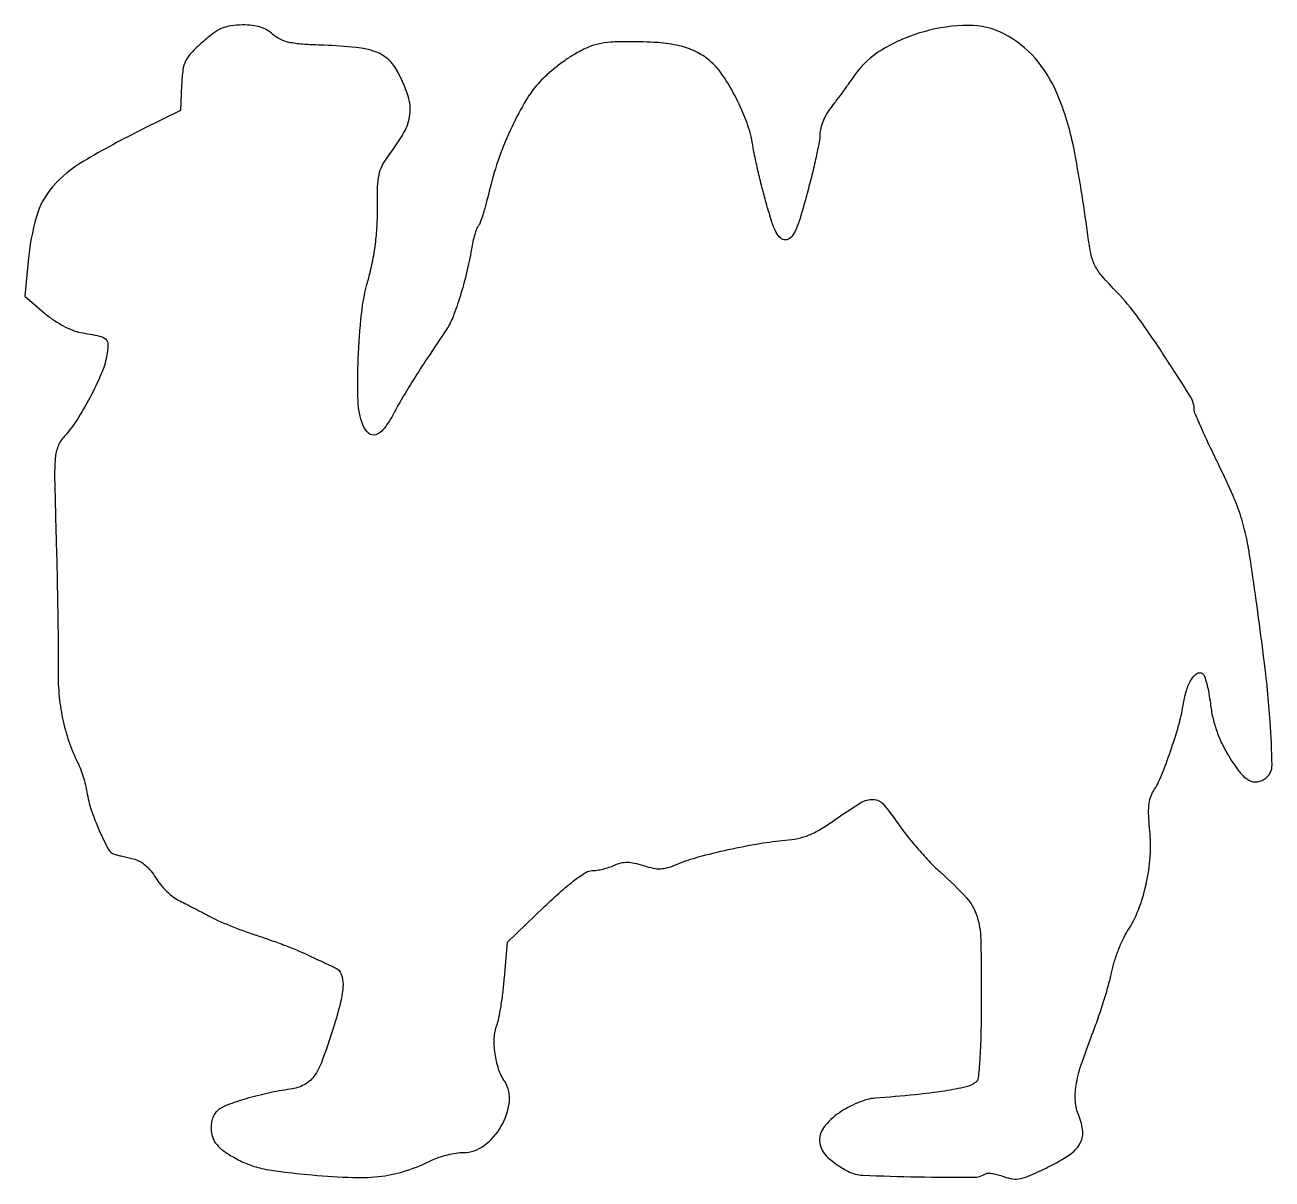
# Model space of a CAD drawing. Extents: x 0 to 270, y 0 to 250.
import ezdxf

# ---------------------------------------------------------------- set-up
doc = ezdxf.new("R2010")
doc.units = 0

msp = doc.modelspace()

# ---------------------------------------------------------------- linework, layer by layer
msp.add_lwpolyline([(38.26418, 246.247295, 0.019273), (35.814336, 243.905645, 0.0793), (34.640266, 242.229963, 0.080878), (34.05777, 240.288538, 0.020525), (33.76418, 237), (33.5, 231.5), (25.457909, 227.5, 0.0177), (12.440807, 220.440235, 0.080681), (5.837476, 214.952913, 0.109758), (2.346312, 208.528624, 0.047234), (0.545012, 198.889745), (-0.144449, 191.27949), (4.0905, 187.654531, 0.028093), (6.00574, 186.193185, 0.02528), (8.139673, 184.899335, 0.026376), (10.211899, 183.9193, 0.05638), (11.912725, 183.436872, -0.010289), (16.00411, 182.674089, -0.136327), (17.355792, 181.97745, -0.222162), (17.82898, 180.815436, -0.033106), (17.526985, 178.239439, -0.056234), (16.386237, 174.488557, -0.019929), (13.955126, 169.422745, -0.020256), (11.065395, 164.465823, -0.043851), (8.377051, 160.972834, 0.090476), (7.029744, 158.838756, 0.07631), (6.419003, 156.234494, 0.024916), (6.289317, 151.638125, 0.001667), (6.617838, 138.472834, -0.001661), (6.822787, 130.263893, -0.001698), (6.971471, 122.114661, -0.001645), (7.053256, 115.03765, -0.007108), (7.028232, 110.832394, 0.026876), (7.21461, 105.283023, 0.029265), (7.998794, 99.943628, 0.030437), (9.358841, 94.935905, 0.035233), (11.266964, 90.378184, -0.026155), (11.86302, 89.023947, -0.0145), (12.453929, 87.317341, -0.014429), (12.953599, 85.5496, -0.022524), (13.270265, 84, 0.041389), (14.210552, 80.145455, 0.023765), (15.939255, 75.682123, 0.017569), (17.889166, 71.667838, 0.198343), (19.223568, 70.562281, 0.011117), (19.898248, 70.369701, 0.003213), (20.948365, 70.102248, 0.00323), (22.136107, 69.81599, 0.00344), (23.302783, 69.551223, -0.070461), (24.61959, 69.060123, -0.051171), (25.912328, 68.175881, -0.046407), (27.117613, 66.947445, -0.037541), (28.173367, 65.430737, 0.039815), (29.193803, 63.978869, 0.02798), (30.553019, 62.514472, 0.028365), (32.022093, 61.251834, 0.051513), (33.370585, 60.424471, -0.004522), (34.820091, 59.712749, -0.002379), (36.608859, 58.803595, -0.002367), (38.432267, 57.854949, -0.003643), (40, 57.015228, 0.021524), (41.788036, 56.138267, 0.007917), (44.38125, 55.050688, 0.00783), (47.254831, 53.950586, 0.009321), (50, 53.006249, -0.007627), (52.817689, 52.047629, -0.005602), (55.9125, 50.902517, -0.005663), (58.817336, 49.752654, -0.012529), (61, 48.795423, 0.000132), (62.832825, 47.936833, 0.000143), (64.61875, 47.101413, 0.000135), (66.150693, 46.385839, 0.000694), (67, 45.99084, -0.192278), (68.307807, 44.606392, -0.102948), (68.716301, 42.252758, -0.053808), (68.193154, 38.562793, -0.014147), (66.560685, 32.813064, -0.01147), (64.203587, 25.88349, -0.06607), (62.4093, 22.46009, -0.121552), (60.31125, 20.64148, -0.083859), (57.298819, 19.693333, 0.019217), (52.55756, 18.849995, 0.017746), (47.765845, 17.626733, 0.01645), (43.652423, 16.27119, 0.086105), (41.595428, 15.085175, 0.07978), (40.900705, 14.287894, 0.063249), (40.422417, 13.248352, 0.056956), (40.183912, 12.015515, 0.044175), (40.198935, 10.647636, 0.066152), (40.583269, 9.016365, 0.085896), (41.364813, 7.697243, 0.063031), (42.741935, 6.443179, 0.020702), (45.052462, 4.957736, 0.038021), (47.987731, 3.525459, 0.039343), (51.073062, 2.573379, 0.02569), (55.235202, 1.861924, 0.006526), (62.052462, 1.144305, 0.014927), (70.831542, 0.59952, 0.039067), (77.138253, 0.889647, 0.048427), (82.490409, 2.091231, 0.036296), (88.080168, 4.390107, -0.034637), (89.566315, 5.007073, -0.021876), (91.371327, 5.527094, -0.021946), (93.199219, 5.884081, -0.037264), (94.752428, 6, 0.161971), (99.241501, 7.493379, 0.100253), (102.977763, 11.679703, 0.102386), (104.738322, 16.909009, 0.176153), (103.711693, 21.332694, -0.065773), (102.409875, 24.059544, -0.043637), (101.629007, 27.44274, -0.04425), (101.456126, 30.818031, -0.081694), (102.001312, 33.503452, 0.041318), (102.445051, 35.042352, 0.009674), (102.922667, 37.685112, 0.009907), (103.35437, 40.756645, 0.009585), (103.669493, 43.876847), (104.292032, 51.5), (112.369636, 59.25, -0.009961), (115.946564, 62.547553, -0.020035), (118.919194, 64.975069, -0.021733), (121.293689, 66.603984, -0.140364), (122.676567, 67, 0.039629), (123.712809, 67.082259, 0.019976), (124.999056, 67.340824, 0.019705), (126.314462, 67.715845, 0.027605), (127.452367, 68.160251, -0.047275), (128.884128, 68.655543, -0.062336), (130.255122, 68.812595, -0.052767), (131.789471, 68.633978, -0.023662), (133.74942, 68.094413, 0.0268), (135.875065, 67.523553, 0.064065), (137.500191, 67.391916, 0.06289), (139.123764, 67.675203, 0.025063), (141.251601, 68.448251, -0.033773), (145.631559, 69.953743, -0.011713), (152.124339, 71.543509, -0.011981), (158.927478, 72.871233, -0.022323), (164.5, 73.566592, 0.033772), (167.201563, 73.966669, 0.042976), (169.607516, 74.712078, 0.037805), (172.076836, 75.941394, 0.019007), (175, 77.837811, -0.013752), (180.827125, 81.705793, -0.152322), (183.499614, 82.405825, -0.206472), (185.698903, 81.334327, -0.028424), (188.865785, 77.19764, 0.019086), (190.782452, 74.594778, 0.011295), (193.254021, 71.633349, 0.011294), (195.858066, 68.785185, 0.019005), (198.184087, 66.531742, -0.023753), (203.671355, 61.113778, -0.10908), (205.906973, 57.271413, -0.071735), (206.77084, 52.128834, -0.006769), (206.894801, 39.306178, -0.004082), (206.800382, 31.460636, -0.011896), (206.562155, 26.048498, -0.010017), (206.222508, 22.190582, -0.20043), (205.664107, 21.176794, -0.113199), (203.599608, 20.188986, -0.016248), (198.970624, 19.306666, -0.014723), (192.564033, 18.492451, -0.006202), (183.914117, 17.759216, 0.053595), (182.243932, 17.456587, 0.024802), (180.158378, 16.728382, 0.024229), (178.021267, 15.737959, 0.030918), (176.164117, 14.613999, 0.078684), (172.758959, 11.357414, 0.201298), (171.920325, 8.118582, 0.177635), (173.628642, 4.95798, 0.060242), (178, 1.945947, 0.111787), (181.286233, 1.07053, 0.004979), (193.118627, 0.742248, 0.004267), (205.100691, 0.631464, 0.139465), (207.862365, 1.414937, -0.151484), (208.375312, 1.547495, -0.02814), (209.355445, 1.445138, -0.027881), (210.528693, 1.187615, -0.02228), (211.759224, 0.784781, 0.057175), (213.684292, 0.299997, 0.086753), (215.404813, 0.36989, 0.051592), (217.572074, 1.080331, 0.009402), (221.401973, 2.877126, 0.030893), (225.958229, 5.481231, 0.114039), (228.233435, 7.862142, 0.156986), (228.845521, 10.54667, 0.076509), (228.001254, 13.996972, -0.078467), (227.266364, 17.051732, -0.060416), (227.407829, 20.482403, -0.039912), (228.505609, 24.935961, -0.012366), (230.848854, 31.432073, 0.009277), (232.113778, 34.872054, 0.007247), (233.363322, 38.651273, 0.007335), (234.424443, 42.205125, 0.0177), (235.076691, 44.869418, -0.023481), (235.685616, 47.237905, -0.017181), (236.573071, 49.804046, -0.017433), (237.584316, 52.18141, -0.03635), (238.565842, 53.937345, 0.054096), (240.913857, 58.511028, 0.037249), (242.590909, 64.09544, 0.036414), (243.455611, 70.038596, 0.043473), (243.369566, 75.697057, -0.013976), (243.139347, 78.796316, -0.035184), (243.193971, 81.058311, -0.048337), (243.530022, 82.795531, -0.069557), (244.177197, 84.219532, 0.045356), (245.849693, 87.473213, 0.012788), (247.853429, 92.819526, 0.013375), (249.622509, 98.414162, 0.03064), (250.579492, 102.729085, -0.032675), (251.307322, 105.948787, -0.06368), (252.366908, 108.354798, -0.107938), (253.569884, 109.627948, -0.296307), (254.749901, 109.65457, -0.172807), (255.197662, 109.095152, -0.018219), (255.694079, 107.4692, -0.020832), (256.147041, 105.426621, -0.015257), (256.48501, 103.129155, 0.027145), (256.985606, 100.209791, 0.0276), (257.797612, 97.378343, 0.027142), (258.931487, 94.60999, 0.024445), (260.394673, 91.879256, 0.027698), (262.763121, 88.388576, 0.097013), (264.786947, 86.592522, 0.170288), (266.676096, 86.219238, 0.138491), (268.573153, 87.060712, 0.227441), (269.841139, 89.819677, 0.013486), (269.430939, 99.255338, 0.014106), (268.090407, 112.803148, 0.004427), (265.332915, 133, 0.013026), (264.290131, 139.053174, 0.028498), (263.110008, 143.605977, 0.026205), (261.35648, 148.222516, 0.009464), (258.402262, 154.591117, -0.003338), (256.332066, 158.914416, -0.004996), (254.586914, 162.720502, -0.002212), (253.147588, 165.982934, -0.103132), (253, 166.690857, 0.140076), (252.183368, 169.548614, 0.006062), (246.514696, 178.415798, 0.010833), (240.643766, 186.949707, 0.03713), (236.318415, 192.100752, -0.012957), (232.997369, 195.688597, -0.065452), (231.481726, 197.951411, -0.067817), (230.627953, 200.493424, -0.014511), (229.886406, 205.100752, 0.015597), (226.900042, 223.401984, 0.051424), (223.341384, 235.083763, 0.079676), (218.530216, 242.800922, 0.094879), (211.789838, 248.087629, 0.121656), (204.11788, 249.914768, 0.066711), (194.498063, 248.543982, 0.065851), (185.418671, 244.637897, 0.107747), (179.32934, 238.937088, -0.004304), (178.081625, 237.160524, -0.003169), (176.670181, 235.213375, -0.003203), (175.311825, 233.388853, -0.007144), (174.25, 232.02258, 0.041542), (173.385574, 230.736864, 0.031188), (172.648935, 229.19826, 0.031888), (172.135884, 227.65221, 0.060662), (171.959139, 226.355644, -0.042937), (171.791323, 224.685236, -0.00655), (171.128897, 221.401345, -0.007288), (170.237656, 217.537989, -0.006258), (169.190163, 213.5, -0.006145), (167.649826, 208.115339, -0.036596), (166.609522, 205.385274, -0.082501), (165.644118, 203.979754, -0.203832), (164.516179, 203.5, -0.181002), (163.426917, 203.907672, -0.093331), (162.512266, 205.065917, -0.043845), (161.582563, 207.298, -0.008436), (160.327902, 211.5, -0.005882), (159.419797, 214.892821, -0.005096), (158.545577, 218.471875, -0.005134), (157.820011, 221.730141, -0.014926), (157.409327, 224, 0.050898), (156.180116, 228.796931, 0.030196), (153.808884, 234.209161, 0.030271), (150.899606, 239.13116, 0.069345), (148.023547, 242.326733, 0.063422), (145.032991, 244.255551, 0.054785), (141.504052, 245.49076, 0.040606), (136.906878, 246.167072, 0.015944), (130.5, 246.378666, 0.015318), (126.625671, 246.264321, 0.042521), (123.931825, 245.870595, 0.048859), (121.560446, 245.064264, 0.026044), (118.806015, 243.639096, 0.022733), (116.777305, 242.324366, 0.014879), (114.558681, 240.63697, 0.014975), (112.49092, 238.859926, 0.027604), (110.938558, 237.277241, 0.050079), (107.949634, 233.094592, 0.023344), (104.905836, 227.157037, 0.022644), (102.232463, 220.497562, 0.027117), (100.350779, 214.008723, -0.008074), (99.713056, 211.449063, -0.0105), (99.042292, 209.127946, -0.008357), (98.411764, 207.219077, -0.088823), (98.011688, 206.508723, 0.083759), (97.648226, 205.878287, 0.016038), (97.2264, 204.621312, 0.016685), (96.825815, 203.105345, 0.014677), (96.507711, 201.5, -0.017071), (95.461737, 196.350766, -0.0167), (94.060419, 191.246593, -0.016973), (92.526858, 186.845347, -0.055777), (91.106237, 184.121, 0.002548), (87.051376, 178.025531, 0.005224), (83.94795, 173.199288, 0.006588), (81.548509, 169.266652, 0.012077), (79.714273, 165.991404, -0.036003), (77.677087, 162.729981, -0.147054), (75.836125, 161.334906, -0.280832), (74.264733, 161.638914, -0.117742), (73.002914, 163.492337, -0.082912), (71.978431, 168.60199, -0.017218), (71.996832, 177.790824, -0.019031), (72.713549, 187.394215, -0.039478), (74.142969, 194.768383, 0.01727), (75.07856, 198.661534, 0.01801), (75.728229, 202.556098, 0.018049), (76.094852, 206.479134, 0.01752), (76.182597, 210.457564, -0.009718), (76.211467, 214.934118, -0.043097), (76.505497, 217.547802, -0.066021), (77.172772, 219.495799, -0.04703), (78.391415, 221.457564, 0.030844), (81.895552, 226.711726, 0.102419), (83.204623, 230.63063, 0.110385), (82.801972, 234.579292, 0.038957), (80.576854, 239.851381, 0.08842), (78.536618, 242.515048, 0.099208), (75.775387, 244.181547, 0.061854), (71.574639, 245.128394, 0.015891), (64.618749, 245.5907, -0.008361), (59.84728, 245.83572, -0.035508), (57.018601, 246.231495, -0.059971), (55.097072, 246.889231, -0.076296), (53.554298, 247.94899, 0.058959), (52.301167, 248.87502, 0.05468), (50.834992, 249.511174, 0.047186), (49.075541, 249.878504, 0.028039), (46.935549, 249.997295, 0.034012), (44.439209, 249.825759, 0.067996), (42.537341, 249.29451, 0.058912), (40.680034, 248.216589, 0.020186)], format="xyb", close=True)

doc.saveas('drawing.dxf')
